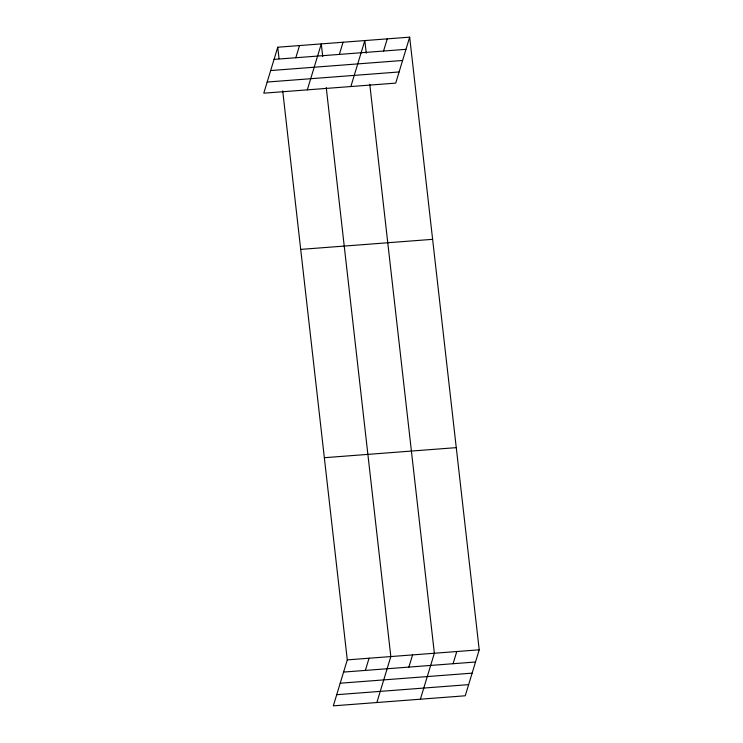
<?xml version="1.0" encoding="UTF-8"?>
<svg xmlns="http://www.w3.org/2000/svg" width="743" height="743" viewBox="0 0 743 743"><rect width="100%" height="100%" fill="white"/><g stroke="black" fill="none" stroke-linecap="round" stroke-linejoin="round"><path stroke-width="1.11" d="M277.752 47.218L263.784 93.181L395.713 83.114L409.672 37.15L277.752 47.218L279.052 58.706M295.816 57.74L299.522 45.555M307.323 89.857L321.282 43.893L322.722 56.533M339.356 54.415L343.052 42.23M350.854 86.532L364.822 40.577L366.253 53.208M383.546 51.044L387.252 38.859M282.711 90.869L347.287 659.886L333.328 705.85L465.248 695.782L479.216 649.819L409.672 37.15M365.361 670.409L369.057 658.224M376.859 702.525L390.827 656.561L326.242 87.544M408.891 667.084L412.588 654.899M420.389 699.209L434.358 653.246L369.773 84.228M453.081 663.713L456.787 651.527M274.056 59.394L405.975 49.326M270.666 70.548L402.585 60.48M267.174 82.036L399.093 71.969M300.701 249.397L432.621 239.33M324.347 457.707L456.267 447.639M347.287 659.886L479.216 649.819M343.591 672.071L475.511 662.004M340.201 683.216L472.121 673.149M336.709 694.705L468.638 684.637"/></g></svg>
